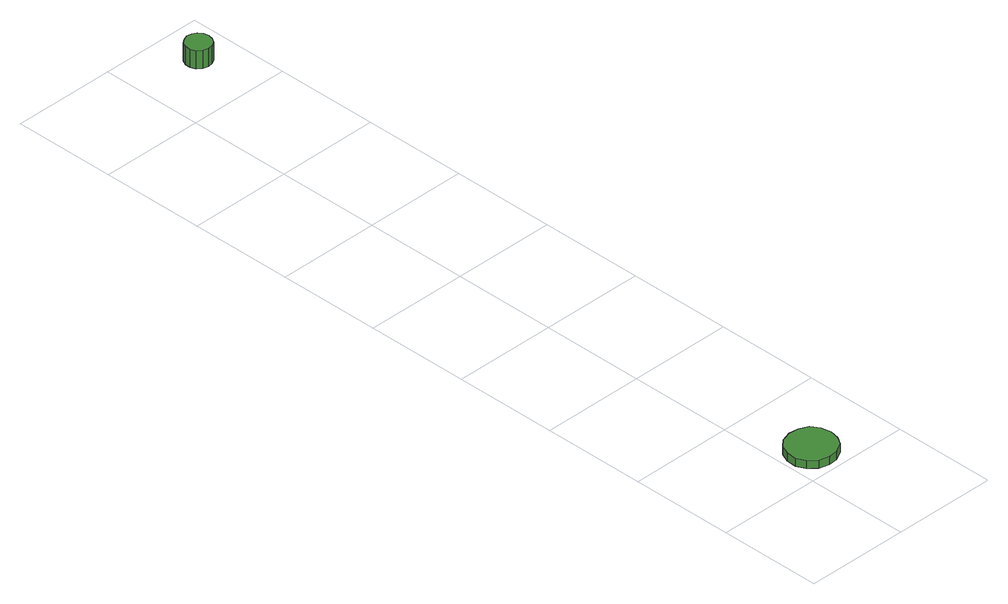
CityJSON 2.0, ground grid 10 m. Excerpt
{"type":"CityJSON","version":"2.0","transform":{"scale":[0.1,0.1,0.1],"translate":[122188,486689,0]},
"CityObjects":{
"tree1":{"type":"SolitaryVegetationObject","attributes":{"function":"something"},"geometry":[{"type":"MultiSurface","lod":"1","boundaries":[[[0,1,2,3,4,5,6,7,8,9,10,11,12,13,14]],[[15,16,17,18,19,20,21,22,23,24,25,26,27,28,29]],[[0,29,28,1]],[[1,28,27,2]],[[2,27,26,3]],[[3,26,25,4]],[[4,25,24,5]],[[5,24,23,6]],[[6,23,22,7]],[[7,22,21,8]],[[8,21,20,9]],[[9,20,19,10]],[[10,19,18,11]],[[11,18,17,12]],[[12,17,16,13]],[[13,16,15,14]],[[14,15,29,0]]]}]},
"tree2":{"type":"SolitaryVegetationObject","attributes":{"function":"something"},"geometry":[{"type":"MultiSurface","lod":"1","boundaries":[[[30,31,32,33,34,35,36,37,38,39,40,41,42,43,44]],[[45,46,47,48,49,50,51,52,53,54,55,56,57,58,59]],[[30,59,58,31]],[[31,58,57,32]],[[32,57,56,33]],[[33,56,55,34]],[[34,55,54,35]],[[35,54,53,36]],[[36,53,52,37]],[[37,52,51,38]],[[38,51,50,39]],[[39,50,49,40]],[[40,49,48,41]],[[41,48,47,42]],[[42,47,46,43]],[[43,46,45,44]],[[44,45,59,30]]]}]}
},
"vertices":[
[51,29,8],[49,39,8],[44,47,8],[35,51,8],[26,52,8],[16,49,8],[9,43,8],[5,34,8],[5,24,8],[9,16,8],[16,9,8],[26,6,8],[35,7,8],[44,12,8],[49,20,8],[49,20,0],[44,12,0],[35,7,0],[26,6,0],[16,9,0],[9,16,0],[5,24,0],[5,34,0],[9,43,0],[16,49,0],[26,52,0],[35,51,0],[44,47,0],[49,39,0],[51,29,0],
[71,755,23],[70,760,23],[67,764,23],[63,766,23],[58,767,23],[53,765,23],[49,762,23],[47,757,23],[47,752,23],[49,747,23],[53,744,23],[58,742,23],[63,743,23],[67,745,23],[70,750,23],[70,750,5],[67,745,5],[63,743,5],[58,742,5],[53,744,5],[49,747,5],[47,752,5],[47,757,5],[49,762,5],[53,765,5],[58,767,5],[63,766,5],[67,764,5],[70,760,5],[71,755,5]
]}
